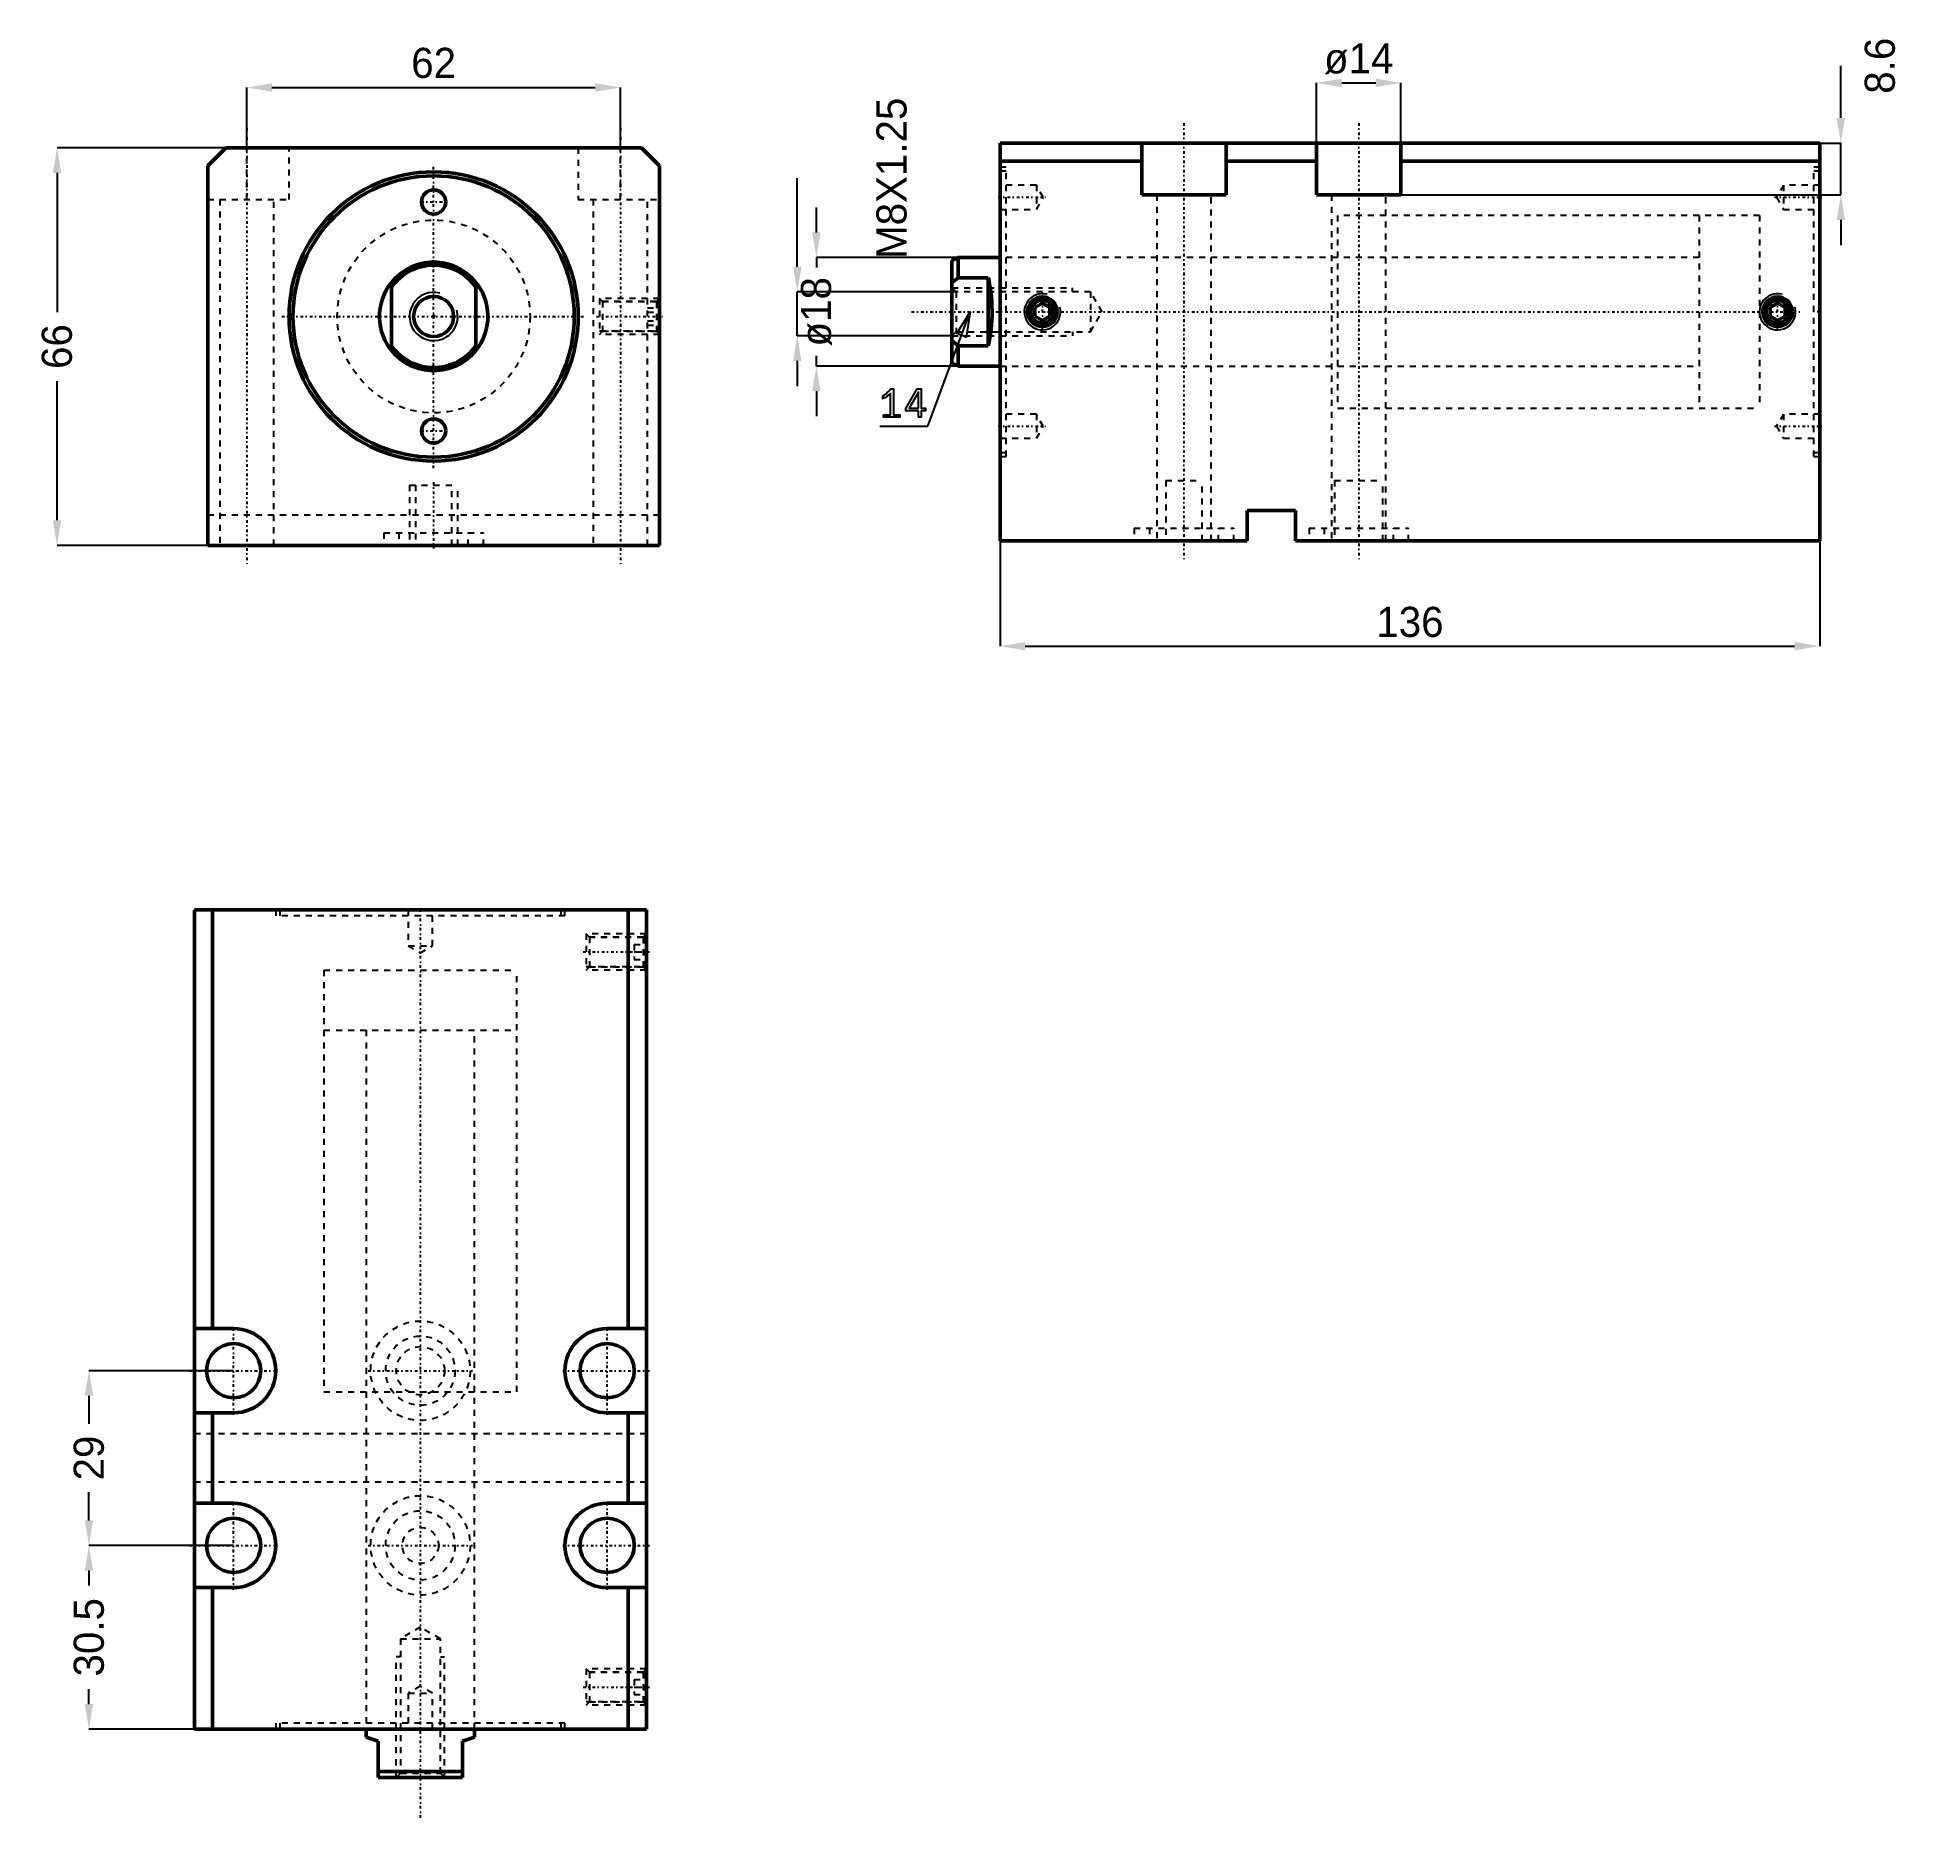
# Model space of a CAD drawing. Header units: millimetres. Extents: x -66 to 243, y -249 to 46.
import ezdxf

# ---------------------------------------------------------------- set-up
doc = ezdxf.new("R2010")
doc.units = ezdxf.units.MM
doc.linetypes.add('Center', pattern=[1.5, 0.45, -0.5, 0.05, -0.5])
doc.linetypes.add('Dashed', pattern=[2, 1, -1])
for name, color, linetype, lineweight in [('2d ConnectionPoints', 7, 'Continuous', 50), ('AM_0', 7, 'Continuous', 50), ('AM_5', 3, 'Continuous', 25), ('AM_7', 7, 'Center', 25), ('AM_9', 6, 'Dashed', 25)]:
    doc.layers.add(name, color=color, linetype=linetype, lineweight=lineweight)
doc.dimstyles.new('ISO-25', dxfattribs={"dimtxt": 2.5, "dimasz": 2.5, "dimexe": 1.25, "dimexo": 0.625, "dimtad": 1, "dimtxsty": 'Standard', "dimcen": 2.5, "dimadec": 0, "dimazin": 0, "dimtfac": 1, "dimtmove": 0, "dimatfit": 3, "dimfxl": 0, "dimarcsym": 0})

# ---------------------------------------------------------------- blocks, each defined once
blk = doc.blocks.new('1_JECX_MF_INLA_32_60_0_rod__0_in_JECX_MF_160_INLA_32_60_0__0')
at = {"layer": 'AM_0'}
for p, q in [((-7, -5.66), (-7, 5.66)), ((7, 5.66), (7, -5.66))]:
    blk.add_line(p, q, dxfattribs=at)
for points in [[(-7, 5.66), (-7.47, 5.03), (-7.88, 4.36), (-8.23, 3.65), (-8.51, 2.92), (-8.73, 2.17), (-8.89, 1.4), (-8.98, 0.62), (-9, -0.17), (-8.95, -0.95), (-8.83, -1.73), (-8.65, -2.49), (-8.4, -3.23), (-8.09, -3.95), (-7.71, -4.64), (-7.28, -5.3), (-7, -5.66)], [(7, -5.66), (7.47, -5.03), (7.88, -4.36), (8.23, -3.65), (8.51, -2.92), (8.73, -2.17), (8.89, -1.4), (8.98, -0.62), (9, 0.17), (8.95, 0.95), (8.83, 1.73), (8.65, 2.49), (8.4, 3.23), (8.09, 3.95), (7.71, 4.64), (7.28, 5.3), (7, 5.66)]]:
    blk.add_lwpolyline(points, dxfattribs=at)
blk.add_circle((0, 0), 3.32, dxfattribs=at)
for radius, start, end in [(9, 38.9424, 141.0576), (8.5, 34.5603, 145.4397), (8.5, 214.5603, 325.4397), (9, 218.9424, 321.0576)]:
    blk.add_arc((0, 0), radius, start, end, dxfattribs=at)
at = {"layer": 'AM_5'}
blk.add_arc((0, 0), 4, 75, 15, dxfattribs=at)
blk = doc.blocks.new('2_JECX_MF_EXLA_32_60_0_body__0_in_JECX_MF_160_INLA_32_60_0__0')
at = {"layer": 'AM_0'}
for p, q in [((-34.5, 28), (-37.5, 25)), ((34.5, 28), (-34.5, 28)), ((37.5, 25), (34.5, 28)), ((-37.5, 25), (-37.5, -38)), ((37.5, -38), (37.5, 25)), ((-37.5, -38), (37.5, -38))]:
    blk.add_line(p, q, dxfattribs=at)
for centre, radius in [((0, 0), 24), ((0, 0), 23.34), ((0, 19), 2), ((0, -19), 2)]:
    blk.add_circle(centre, radius, dxfattribs=at)
at = {"layer": 'AM_5', "linetype": 'Dashed'}
for p, q in [((37.5, 3), (27.5, 3)), ((37.5, -3), (27.5, -3))]:
    blk.add_line(p, q, dxfattribs=at)
at = {"layer": 'AM_7'}
for p, q in [((-31, 31.3), (-31, -41.3)), ((31, 31.3), (31, -41.3)), ((0, -25.2), (0, 25.2)), ((-2.1, 19), (2.1, 19)), ((-25.2, 0), (25.2, 0)), ((27, 0), (38, 0)), ((-2.1, -19), (2.1, -19)), ((0, -27.5), (0, -38.5))]:
    blk.add_line(p, q, dxfattribs=at)
at = {"layer": 'AM_9'}
for p, q in [((-31, 19.4), (-31, 28)), ((-24, 19.4), (-24, 28)), ((24, 28), (24, 19.4)), ((31, 19.4), (31, 28)), ((-37.5, 19.4), (-24, 19.4)), ((-35.5, 19.4), (-35.5, -38)), ((-26.5, -38), (-26.5, 19.4)), ((24, 19.4), (37.5, 19.4)), ((26.5, 19.4), (26.5, -38)), ((35.5, -38), (35.5, 19.4)), ((28.04, 2.46), (27.5, 3)), ((27.5, 3), (27.5, -3)), ((37, 2.4), (27.5, 2.4)), ((36.96, 2.46), (28.04, 2.46)), ((28.04, 2.46), (28.04, -2.46)), ((35.5, 1.44), (37.5, 1.44)), ((35.5, 0.72), (37.5, 0.72)), ((37.5, 3), (36.96, 2.46)), ((36.96, 2.46), (36.96, -2.46)), ((37.5, 1.9), (37, 2.4)), ((37, 2.4), (37, -2.4)), ((27.5, -2.4), (37, -2.4)), ((27.5, -3), (28.04, -2.46)), ((28.04, -2.46), (36.96, -2.46)), ((35.5, -0.72), (37.5, -0.72)), ((35.5, -1.44), (37.5, -1.44)), ((36.96, -2.46), (37.5, -3)), ((37, -2.4), (37.5, -1.9)), ((-4, -28), (4, -28)), ((-4, -28), (-4, -38)), ((-3, -28), (-3, -38)), ((3, -38), (3, -28)), ((4, -38), (4, -28)), ((37.5, -33), (-37.5, -33)), ((-8.25, -35.9), (8.25, -35.9)), ((-8.25, -35.9), (-8.25, -38)), ((-5.75, -35.9), (-5.75, -38)), ((5.75, -38), (5.75, -35.9)), ((8.25, -38), (8.25, -35.9))]:
    blk.add_line(p, q, dxfattribs=at)
blk.add_circle((0, 0), 16, dxfattribs=at)
blk = doc.blocks.new('*D3')
at = {"layer": 'AM_5', "color": 0, "lineweight": -2}
for p, q in [((-31, 28), (-31, 38)), ((-26.83, 38), (26.83, 38)), ((31, 28), (31, 38))]:
    blk.add_line(p, q, dxfattribs=at)
at = {"layer": 'AM_5', "color": 0}
for points in [[(-26.83, 38.69), (-26.83, 37.31), (-31, 38)], [(26.83, 37.31), (26.83, 38.69), (31, 38)]]:
    blk.add_solid(points, dxfattribs=at)
at = {"layer": 'Defpoints', "color": 0}
for p in [(31, 38), (-31, 28), (31, 28)]:
    blk.add_point(p, dxfattribs=at)
at = {"layer": 'AM_5', "color": 0, "insert": (0, 42.05), "char_height": 5, "attachment_point": 5}
blk.add_mtext('62', dxfattribs=at)
blk = doc.blocks.new('*D4')
at = {"layer": 'AM_5', "color": 0, "lineweight": -2}
for p, q in [((-34.5, 28), (-62.5, 28)), ((-62.5, 23.83), (-62.5, 0.72)), ((-62.5, -33.83), (-62.5, -10.72)), ((-37.5, -38), (-62.5, -38))]:
    blk.add_line(p, q, dxfattribs=at)
at = {"layer": 'AM_5', "color": 0}
for points in [[(-61.81, 23.83), (-63.19, 23.83), (-62.5, 28)], [(-63.19, -33.83), (-61.81, -33.83), (-62.5, -38)]]:
    blk.add_solid(points, dxfattribs=at)
at = {"layer": 'Defpoints', "color": 0}
for p in [(-34.5, 28), (-62.5, -38), (-37.5, -38)]:
    blk.add_point(p, dxfattribs=at)
at = {"layer": 'AM_5', "color": 0, "insert": (-62.5, -5), "char_height": 5, "attachment_point": 5, "rotation": 90}
blk.add_mtext('66', dxfattribs=at)
blk = doc.blocks.new('1_JECX_MF_INLA_32_60_0_rod__0_in_JECX_MF_160_INLA_32_60_0__4')
at = {"layer": 'AM_0'}
for p, q in [((-9, 0), (-9, -1.35)), ((9, -1.35), (9, 0)), ((-7, -2), (-9, -1.35)), ((-7, -8), (-7, -2)), ((9, -1.35), (7, -2)), ((7, -2), (7, -8)), ((-7, -7), (7, -7)), ((-7, -8), (7, -8))]:
    blk.add_line(p, q, dxfattribs=at)
at = {"layer": 'AM_5', "linetype": 'Dashed'}
for p, q in [((-4, -8), (-4, 12)), ((-3.32, 12), (-4, 12)), ((3.32, 12), (4, 12)), ((4, -8), (4, 12))]:
    blk.add_line(p, q, dxfattribs=at)
at = {"layer": 'AM_9'}
for p, q in [((-16, 126), (16, 126)), ((-16, 126), (-16, 116)), ((16, 116), (16, 126)), ((-16, 116), (16, 116)), ((-9, 116), (-9, 0)), ((9, 0), (9, 116)), ((0, 16.92), (-3.32, 15)), ((3.32, 15), (0, 16.92)), ((-3.32, 15), (3.32, 15)), ((-3.32, 15), (-3.32, -7.32)), ((3.32, -7.32), (3.32, 15)), ((-3.32, -7.32), (-4, -8)), ((-3.32, -7.32), (3.32, -7.32)), ((4, -8), (3.32, -7.32))]:
    blk.add_line(p, q, dxfattribs=at)
blk = doc.blocks.new('2_JECX_MF_EXLA_32_60_0_body__0_in_JECX_MF_160_INLA_32_60_0__4')
at = {"layer": 'AM_0'}
for p, q in [((37.5, 136), (-37.5, 136)), ((-37.5, 136), (-37.5, 0)), ((-34.5, 136), (-34.5, 66.5)), ((34.5, 136), (34.5, 66.5)), ((37.5, 136), (37.5, 0)), ((-31, 66.5), (-37.5, 66.5)), ((37.5, 66.5), (31, 66.5)), ((-37.5, 52.5), (-31, 52.5)), ((-34.5, 52.5), (-34.5, 37.5)), ((31, 52.5), (37.5, 52.5)), ((34.5, 52.5), (34.5, 37.5)), ((-31, 37.5), (-37.5, 37.5)), ((37.5, 37.5), (31, 37.5)), ((-37.5, 23.5), (-31, 23.5)), ((-34.5, 23.5), (-34.5, 0)), ((31, 23.5), (37.5, 23.5)), ((34.5, 23.5), (34.5, 0)), ((37.5, 0), (-37.5, 0))]:
    blk.add_line(p, q, dxfattribs=at)
for centre in [(-31, 59.5), (31, 59.5), (-31, 30.5), (31, 30.5)]:
    blk.add_circle(centre, 4.5, dxfattribs=at)
for centre, start, end in [((-31, 59.5), 270, 90), ((31, 59.5), 90, 270), ((-31, 30.5), 270, 90), ((31, 30.5), 90, 270)]:
    blk.add_arc(centre, 7, start, end, dxfattribs=at)
at = {"layer": 'AM_5', "linetype": 'Dashed'}
for p, q in [((37.5, 132), (27.5, 132)), ((37.5, 126), (27.5, 126)), ((37.5, 10), (27.5, 10)), ((37.5, 4), (27.5, 4))]:
    blk.add_line(p, q, dxfattribs=at)
at = {"layer": 'AM_7'}
for p, q in [((0, -14.7), (0, 136.3577)), ((27, 129), (38, 129)), ((-31, 52.15), (-31, 66.85)), ((31, 52.15), (31, 66.85)), ((-38.35, 59.5), (-23.65, 59.5)), ((-8.6625, 59.5), (8.6625, 59.5)), ((23.65, 59.5), (38.35, 59.5)), ((-31, 23.15), (-31, 37.85)), ((31, 23.15), (31, 37.85)), ((-38.35, 30.5), (-23.65, 30.5)), ((-8.6625, 30.5), (8.6625, 30.5)), ((23.65, 30.5), (38.35, 30.5)), ((27, 7), (38, 7))]:
    blk.add_line(p, q, dxfattribs=at)
at = {"layer": 'AM_9'}
for p, q in [((-24, 136), (-24, 135)), ((-23.34, 136), (-23.34, 135)), ((-2, 136), (-2, 130)), ((2, 130), (2, 136)), ((23.34, 135), (23.34, 136)), ((24, 135), (24, 136)), ((24, 135), (-24, 135)), ((-2, 130), (0, 128.8453)), ((-2, 130), (2, 130)), ((0, 128.8453), (2, 130)), ((27.5, 132), (27.5, 126)), ((28.0415, 131.4585), (27.5, 132)), ((37, 131.4), (27.5, 131.4)), ((36.9585, 131.4585), (28.0415, 131.4585)), ((28.0415, 131.4585), (28.0415, 126.5415)), ((35.5, 130.25), (37.5, 130.25)), ((35.5, 130.25), (35.5, 127.75)), ((37.5, 132), (36.9585, 131.4585)), ((36.9585, 131.4585), (36.9585, 126.5415)), ((37, 131.4), (37, 126.6)), ((37.5, 130.9), (37, 131.4)), ((35.5, 129), (37.5, 129)), ((35.5, 127.75), (37.5, 127.75)), ((37, 126.6), (37.5, 127.1)), ((-16, 126), (16, 126)), ((-16, 126), (-16, 56)), ((16, 56), (16, 126)), ((27.5, 126.6), (37, 126.6)), ((27.5, 126), (28.0415, 126.5415)), ((28.0415, 126.5415), (36.9585, 126.5415)), ((36.9585, 126.5415), (37.5, 126)), ((-16, 56), (16, 56)), ((-9, 56), (-9, 0)), ((9, 0), (9, 56)), ((37.5, 49), (-37.5, 49)), ((37.5, 41), (-37.5, 41)), ((27.5, 10), (27.5, 4)), ((28.0415, 9.4585), (27.5, 10)), ((37, 9.4), (27.5, 9.4)), ((36.9585, 9.4585), (28.0415, 9.4585)), ((28.0415, 9.4585), (28.0415, 4.5415)), ((37.5, 10), (36.9585, 9.4585)), ((36.9585, 9.4585), (36.9585, 4.5415)), ((37.5, 8.9), (37, 9.4)), ((37, 9.4), (37, 4.6)), ((0, 7.1547), (-2, 6)), ((2, 6), (0, 7.1547)), ((35.5, 8.25), (37.5, 8.25)), ((35.5, 8.25), (35.5, 5.75)), ((35.5, 7), (37.5, 7)), ((-2, 6), (2, 6)), ((-2, 6), (-2, 0)), ((2, 0), (2, 6)), ((27.5, 4.6), (37, 4.6)), ((27.5, 4), (28.0415, 4.5415)), ((28.0415, 4.5415), (36.9585, 4.5415)), ((35.5, 5.75), (37.5, 5.75)), ((36.9585, 4.5415), (37.5, 4)), ((37, 4.6), (37.5, 5.1)), ((24, 1), (-24, 1)), ((-24, 1), (-24, 0)), ((-23.34, 1), (-23.34, 0)), ((23.34, 0), (23.34, 1)), ((24, 0), (24, 1))]:
    blk.add_line(p, q, dxfattribs=at)
for centre, radius in [((0, 59.5), 8.25), ((0, 59.5), 5.75), ((0, 59.5), 4), ((0, 30.5), 8.25), ((0, 30.5), 5.75), ((0, 30.5), 3)]:
    blk.add_circle(centre, radius, dxfattribs=at)
blk = doc.blocks.new('*D10')
at = {"layer": 'AM_5', "color": 0, "lineweight": -2}
for p, q in [((-33.2, -174.98), (-57.2, -174.98)), ((-57.2, -179.15), (-57.2, -183.82)), ((-57.2, -199.82), (-57.2, -195.15)), ((-33.2, -203.98), (-57.2, -203.98))]:
    blk.add_line(p, q, dxfattribs=at)
at = {"layer": 'AM_5', "color": 0}
for points in [[(-57.9, -179.15), (-56.51, -179.15), (-57.2, -174.98)], [(-57.9, -199.82), (-56.51, -199.82), (-57.2, -203.98)]]:
    blk.add_solid(points, dxfattribs=at)
at = {"layer": 'Defpoints', "color": 0}
for p in [(-57.2, -174.98), (-33.2, -174.98), (-33.2, -203.98)]:
    blk.add_point(p, dxfattribs=at)
at = {"layer": 'AM_5', "color": 0, "insert": (-57.2, -189.48), "char_height": 5, "attachment_point": 5, "rotation": 90}
blk.add_mtext('29', dxfattribs=at)
blk = doc.blocks.new('*D11')
at = {"layer": 'AM_5', "color": 0, "lineweight": -2}
for p, q in [((-33.2, -203.98), (-57.2, -203.98)), ((-57.2, -208.15), (-57.2, -210.65)), ((-57.2, -230.32), (-57.2, -227.82)), ((-39.7, -234.48), (-57.2, -234.48))]:
    blk.add_line(p, q, dxfattribs=at)
at = {"layer": 'AM_5', "color": 0}
for points in [[(-57.9, -208.15), (-56.51, -208.15), (-57.2, -203.98)], [(-57.9, -230.32), (-56.51, -230.32), (-57.2, -234.48)]]:
    blk.add_solid(points, dxfattribs=at)
at = {"layer": 'Defpoints', "color": 0}
for p in [(-33.2, -203.98), (-57.2, -234.48), (-39.7, -234.48)]:
    blk.add_point(p, dxfattribs=at)
at = {"layer": 'AM_5', "color": 0, "insert": (-57.2, -219.23), "char_height": 5, "attachment_point": 5, "rotation": 90}
blk.add_mtext('30.5', dxfattribs=at)
blk = doc.blocks.new('1_JECX_MF_INLA_32_60_0_rod__0_in_JECX_MF_160_INLA_32_60_0__2')
at = {"layer": 'AM_0'}
for p, q in [((-7, 9), (-8, 8.5)), ((-8, 8.5), (-8, -8.5)), ((0, 9), (-7, 9)), ((-7, 9), (-7, 5.66)), ((-7, 5.66), (-8, 4.82)), ((-2, 5.66), (-7, 5.66)), ((-2, 5.66), (-2, -5.66)), ((-7, -5.66), (-2, -5.66)), ((-7, -5.66), (-7, -9)), ((-8, -8.5), (-7, -9)), ((-7, -9), (0, -9))]:
    blk.add_line(p, q, dxfattribs=at)
for points in [[(-2, -5.66), (-1.85, -5.03), (-1.72, -4.36), (-1.6, -3.65), (-1.51, -2.92), (-1.44, -2.17), (-1.39, -1.4), (-1.36, -0.62), (-1.35, 0.17), (-1.37, 0.95), (-1.4, 1.73), (-1.46, 2.49), (-1.55, 3.23), (-1.65, 3.95), (-1.77, 4.64), (-1.91, 5.3), (-2, 5.66)], [(-8, -4.82), (-7.99, -4.83), (-7, -5.66)]]:
    blk.add_lwpolyline(points, dxfattribs=at)
at = {"layer": 'AM_5', "linetype": 'Dashed'}
for p, q in [((-8, 4), (12, 4)), ((12, 3.32), (12, 4)), ((-8, -4), (12, -4)), ((12, -3.32), (12, -4))]:
    blk.add_line(p, q, dxfattribs=at)
at = {"layer": 'AM_7'}
blk.add_line((-14.7, 0), (132.7, 0), dxfattribs=at)
at = {"layer": 'AM_9'}
for p, q in [((126, 16), (116, 16)), ((116, 16), (116, -16)), ((126, 16), (126, -16)), ((116, 9), (0, 9)), ((-7.32, 3.32), (-8, 4)), ((15, 3.32), (-7.32, 3.32)), ((-7.32, 3.32), (-7.32, -3.32)), ((16.92, 0), (15, 3.32)), ((15, 3.32), (15, -3.32)), ((15, -3.32), (16.92, 0)), ((-8, -4), (-7.32, -3.32)), ((-7.32, -3.32), (15, -3.32)), ((0, -9), (116, -9)), ((116, -16), (126, -16))]:
    blk.add_line(p, q, dxfattribs=at)
blk = doc.blocks.new('2_JECX_MF_EXLA_32_60_0_body__0_in_JECX_MF_160_INLA_32_60_0__2')
at = {"layer": 'AM_0'}
for p, q in [((0, -38), (0, 28)), ((136, 28), (0, 28)), ((23.5, 19.4), (23.5, 28)), ((37.5, 19.4), (37.5, 28)), ((52.5, 19.4), (52.5, 28)), ((66.5, 19.4), (66.5, 28)), ((136, -38), (136, 28)), ((23.5, 25), (0, 25)), ((52.5, 25), (37.5, 25)), ((136, 25), (66.5, 25)), ((23.5, 19.4), (37.5, 19.4)), ((52.5, 19.4), (66.5, 19.4)), ((7, 1.44), (5.75, 0.72)), ((5.75, 0.72), (5.75, -0.72)), ((8.25, 0.72), (7, 1.44)), ((8.25, -0.72), (8.25, 0.72)), ((129, 1.44), (127.75, 0.72)), ((127.75, 0.72), (127.75, -0.72)), ((130.25, 0.72), (129, 1.44)), ((130.25, -0.72), (130.25, 0.72)), ((5.75, -0.72), (7, -1.44)), ((7, -1.44), (8.25, -0.72)), ((127.75, -0.72), (129, -1.44)), ((129, -1.44), (130.25, -0.72)), ((49, -33), (41, -33)), ((41, -33), (41, -38)), ((49, -38), (49, -33)), ((41, -38), (0, -38)), ((136, -38), (49, -38))]:
    blk.add_line(p, q, dxfattribs=at)
for centre, radius in [((7, 0), 2.46), ((7, 0), 2.4), ((7, 0), 1.9), ((129, 0), 2.46), ((129, 0), 2.4), ((129, 0), 1.9)]:
    blk.add_circle(centre, radius, dxfattribs=at)
at = {"layer": 'AM_5'}
for centre in [(7, 0), (129, 0)]:
    blk.add_arc(centre, 3, 75, 15, dxfattribs=at)
at = {"layer": 'AM_7'}
for p, q in [((30.5, 31.3), (30.5, -41.3)), ((59.5, 31.3), (59.5, -41.3)), ((-0.36, 19), (7.51, 19)), ((128.49, 19), (136.36, 19)), ((7, -3.15), (7, 3.15)), ((129, -3.15), (129, 3.15)), ((136.05, 0), (134.95, 0)), ((-0.36, -19), (7.51, -19)), ((128.49, -19), (136.36, -19))]:
    blk.add_line(p, q, dxfattribs=at)
at = {"layer": 'AM_9'}
for p, q in [((1, 24), (0, 24)), ((1, 23.34), (0, 23.34)), ((1, -24), (1, 24)), ((135, -24), (135, 24)), ((136, 24), (135, 24)), ((136, 23.34), (135, 23.34)), ((6, 21), (0, 21)), ((7.15, 19), (6, 21)), ((6, 21), (6, 17)), ((6, 17), (7.15, 19)), ((26, 19.4), (26, -38)), ((35, -38), (35, 19.4)), ((55, 19.4), (55, -38)), ((64, -38), (64, 19.4)), ((130, 21), (128.85, 19)), ((128.85, 19), (130, 17)), ((136, 21), (130, 21)), ((130, 21), (130, 17)), ((0, 17), (6, 17)), ((126, 16), (56, 16)), ((56, 16), (56, -16)), ((126, 16), (126, -16)), ((130, 17), (136, 17)), ((56, 9), (0, 9)), ((0, -9), (56, -9)), ((6, -17), (0, -17)), ((7.15, -19), (6, -17)), ((6, -17), (6, -21)), ((56, -16), (126, -16)), ((130, -17), (128.85, -19)), ((136, -17), (130, -17)), ((130, -17), (130, -21)), ((0, -21), (6, -21)), ((6, -21), (7.15, -19)), ((128.85, -19), (130, -21)), ((130, -21), (136, -21)), ((0, -23.34), (1, -23.34)), ((0, -24), (1, -24)), ((135, -23.34), (136, -23.34)), ((135, -24), (136, -24)), ((27.5, -28), (33.5, -28)), ((27.5, -28), (27.5, -38)), ((33.5, -38), (33.5, -28)), ((55.5, -28), (63.5, -28)), ((55.5, -28), (55.5, -38)), ((63.5, -38), (63.5, -28)), ((22.25, -35.9), (38.75, -35.9)), ((22.25, -35.9), (22.25, -38)), ((24.75, -35.9), (24.75, -38)), ((36.25, -38), (36.25, -35.9)), ((38.75, -38), (38.75, -35.9)), ((51.25, -35.9), (67.75, -35.9)), ((51.25, -35.9), (51.25, -38)), ((53.75, -35.9), (53.75, -38)), ((65.25, -38), (65.25, -35.9)), ((67.75, -38), (67.75, -35.9))]:
    blk.add_line(p, q, dxfattribs=at)
blk = doc.blocks.new('*D20')
at = {"layer": 'AM_5', "color": 0, "lineweight": -2}
for p, q in [((146.52, 28.77), (146.52, 38.77)), ((150.69, 38.77), (156.35, 38.77)), ((160.52, 28.77), (160.52, 38.77))]:
    blk.add_line(p, q, dxfattribs=at)
at = {"layer": 'AM_5', "color": 0}
for points in [[(150.69, 39.47), (150.69, 38.08), (146.52, 38.77)], [(156.35, 39.47), (156.35, 38.08), (160.52, 38.77)]]:
    blk.add_solid(points, dxfattribs=at)
at = {"layer": 'Defpoints', "color": 0}
for p in [(160.52, 38.77), (146.52, 28.77), (160.52, 28.77)]:
    blk.add_point(p, dxfattribs=at)
at = {"layer": 'AM_5', "color": 0, "insert": (153.52, 42.77), "char_height": 5, "attachment_point": 5}
blk.add_mtext('ø14', dxfattribs=at)
blk = doc.blocks.new('*D21')
at = {"layer": 'AM_5', "color": 0, "lineweight": -2}
for p, q in [((233.52, 32.94), (233.52, 41.61)), ((160.52, 28.77), (233.52, 28.77)), ((233.52, 20.17), (233.52, 28.77)), ((160.52, 20.17), (233.52, 20.17)), ((233.52, 16.01), (233.52, 11.84))]:
    blk.add_line(p, q, dxfattribs=at)
at = {"layer": 'AM_5', "color": 0}
for points in [[(232.83, 32.94), (234.21, 32.94), (233.52, 28.77)], [(232.83, 16.01), (234.21, 16.01), (233.52, 20.17)]]:
    blk.add_solid(points, dxfattribs=at)
at = {"layer": 'Defpoints', "color": 0}
for p in [(160.52, 28.77), (233.52, 28.77), (160.52, 20.17)]:
    blk.add_point(p, dxfattribs=at)
at = {"layer": 'AM_5', "color": 0, "insert": (240.02, 41.61), "char_height": 5, "attachment_point": 5, "rotation": 90}
blk.add_mtext('8.6', dxfattribs=at)
blk = doc.blocks.new('*D22')
at = {"layer": 'AM_5', "color": 0, "lineweight": -2}
for p, q in [((94.02, -37.23), (94.02, -54.73)), ((230.02, -37.23), (230.02, -54.73)), ((98.19, -54.73), (225.85, -54.73))]:
    blk.add_line(p, q, dxfattribs=at)
at = {"layer": 'AM_5', "color": 0}
for points in [[(98.19, -54.03), (98.19, -55.42), (94.02, -54.73)], [(225.85, -54.03), (225.85, -55.42), (230.02, -54.73)]]:
    blk.add_solid(points, dxfattribs=at)
at = {"layer": 'Defpoints', "color": 0}
for p in [(94.02, -37.23), (230.02, -37.23), (230.02, -54.73)]:
    blk.add_point(p, dxfattribs=at)
at = {"layer": 'AM_5', "color": 0, "insert": (162.02, -50.73), "char_height": 5, "attachment_point": 5}
blk.add_mtext('136', dxfattribs=at)
blk = doc.blocks.new('*D23')
at = {"layer": 'AM_5', "color": 0, "lineweight": -2}
for p, q in [((63.52, 13.94), (63.52, 18.11)), ((87.02, 9.77), (63.52, 9.77)), ((63.52, 9.77), (63.52, 8.11)), ((63.52, -8.23), (63.52, -6.56)), ((87.02, -8.23), (63.52, -8.23)), ((63.52, -12.39), (63.52, -16.56))]:
    blk.add_line(p, q, dxfattribs=at)
at = {"layer": 'AM_5', "color": 0}
for points in [[(62.83, 13.94), (64.21, 13.94), (63.52, 9.77)], [(62.83, -12.39), (64.21, -12.39), (63.52, -8.23)]]:
    blk.add_solid(points, dxfattribs=at)
at = {"layer": 'Defpoints', "color": 0}
for p in [(63.52, 9.77), (87.02, 9.77), (87.02, -8.23)]:
    blk.add_point(p, dxfattribs=at)
at = {"layer": 'AM_5', "color": 0, "insert": (63.52, 0.77), "char_height": 5, "attachment_point": 5, "rotation": 90}
blk.add_mtext('ø18', dxfattribs=at)
blk = doc.blocks.new('*D24')
at = {"layer": 'AM_5', "color": 0, "lineweight": -2}
for p, q in [((60.35, 8.26), (60.35, 22.93)), ((86.7, 4.1), (60.35, 4.1)), ((60.35, -3.23), (60.35, 4.1)), ((86.02, -3.23), (60.35, -3.23)), ((60.35, -7.39), (60.35, -11.56))]:
    blk.add_line(p, q, dxfattribs=at)
at = {"layer": 'AM_5', "color": 0}
for points in [[(59.66, 8.26), (61.05, 8.26), (60.35, 4.1)], [(59.66, -7.39), (61.05, -7.39), (60.35, -3.23)]]:
    blk.add_solid(points, dxfattribs=at)
at = {"layer": 'Defpoints', "color": 0}
for p in [(86.7, 4.1), (60.35, -3.23), (86.02, -3.23)]:
    blk.add_point(p, dxfattribs=at)
at = {"layer": 'AM_5', "color": 0, "insert": (76.02, 22.93), "char_height": 5, "attachment_point": 5, "rotation": 90}
blk.add_mtext('M8X1.25', dxfattribs=at)

msp = doc.modelspace()

# ---------------------------------------------------------------- linework, layer by layer
at = {"layer": '2d ConnectionPoints'}
for p in [(0, 0), (94.02, 0.774), (-2.201, -234.484)]:
    msp.add_point(p, dxfattribs=at)
at = {"layer": 'AM_5'}
for p, q in [((82.02, -18.226), (89.02, 0.774)), ((74.02, -18.226), (82.02, -18.226))]:
    msp.add_line(p, q, dxfattribs=at)
for points in [[(89.02, 0.774), (88.361, -3.423), (86.797, -2.847), (89.02, 0.774)], [(74.628, -16.31), (75.824, -16.31), (75.824, -12.793), (75.824, -12.793), (75.759, -12.858), (75.651, -12.959), (75.651, -12.959), (75.527, -13.065), (75.437, -13.138), (75.437, -13.138), (75.343, -13.21), (75.201, -13.313), (75.201, -13.313), (75.058, -13.409), (74.962, -13.469), (74.962, -13.469), (74.869, -13.523), (74.739, -13.589), (74.739, -13.589), (74.621, -13.637), (74.55, -13.658), (74.55, -13.164), (74.55, -13.164), (74.638, -13.121), (74.778, -13.041), (74.778, -13.041), (74.926, -12.941), (75.029, -12.863), (75.029, -12.863), (75.132, -12.779), (75.283, -12.65), (75.283, -12.65), (75.428, -12.515), (75.521, -12.423), (75.521, -12.423), (75.61, -12.331), (75.729, -12.203), (75.729, -12.203), (75.83, -12.086), (75.889, -12.013), (76.305, -12.013), (76.305, -16.31), (77.39, -16.31), (77.39, -16.726), (74.628, -16.726), (74.628, -16.31)], [(80.444, -15.686), (78.338, -15.686), (78.338, -15.263), (80.256, -12.013), (80.899, -12.013), (80.899, -15.247), (81.601, -15.247), (81.601, -15.686), (80.899, -15.686), (80.899, -16.726), (80.444, -16.726), (80.444, -15.686)], [(80.451, -15.247), (80.451, -12.559), (78.897, -15.247), (80.451, -15.247)]]:
    msp.add_lwpolyline(points, dxfattribs=at)

# ---------------------------------------------------------------- block references
for name, p in [('2_JECX_MF_EXLA_32_60_0_body__0_in_JECX_MF_160_INLA_32_60_0__0', (0, 0)), ('2_JECX_MF_EXLA_32_60_0_body__0_in_JECX_MF_160_INLA_32_60_0__2', (94.02, 0.774)), ('1_JECX_MF_INLA_32_60_0_rod__0_in_JECX_MF_160_INLA_32_60_0__2', (94.02, 0.774)), ('1_JECX_MF_INLA_32_60_0_rod__0_in_JECX_MF_160_INLA_32_60_0__0', (0, 0)), ('2_JECX_MF_EXLA_32_60_0_body__0_in_JECX_MF_160_INLA_32_60_0__4', (-2.201, -234.484)), ('1_JECX_MF_INLA_32_60_0_rod__0_in_JECX_MF_160_INLA_32_60_0__4', (-2.201, -234.484))]:
    msp.add_blockref(name, p)

# ---------------------------------------------------------------- dimensions: what is measured, and where the dimension line sits
for base, p1, p2, text, picture, middle in [((31, 38), (-31, 28), (31, 28), '62', '*D3', (0, 38)), ((160.52, 38.774), (146.52, 28.774), (160.52, 28.774), 'ø14', '*D20', (153.52, 38.774)), ((230.02, -54.726), (94.02, -37.226), (230.02, -37.226), '136', '*D22', (162.02, -54.726))]:
    dim = msp.add_linear_dim(base=base, p1=p1, p2=p2, text=text, dimstyle='ISO-25', override={"dimtxt": 5, "dimasz": 4.166667, "dimexe": 0, "dimexo": 0, "dimgap": 1.5}, dxfattribs=at)
    dim.commit()
    dim.dimension.update_dxf_attribs({"geometry": picture, "text_midpoint": middle, "dimtype": 160})
for base, p1, p2, text, picture, middle in [((233.52, 28.774), (160.52, 20.174), (160.52, 28.774), '8.6', '*D21', (240.02, 41.608)), ((60.353, -3.226), (86.696, 4.098), (86.02, -3.226), 'M8X1.25', '*D24', (76.02, 22.931)), ((-62.5, -38), (-34.5, 28), (-37.5, -38), '66', '*D4', (-62.5, -5)), ((63.52, 9.774), (87.02, -8.226), (87.02, 9.774), 'ø18', '*D23', (63.52, 0.774)), ((-57.201, -174.984), (-33.201, -203.984), (-33.201, -174.984), '29', '*D10', (-57.201, -189.484)), ((-57.201, -234.484), (-33.201, -203.984), (-39.701, -234.484), '30.5', '*D11', (-57.201, -219.234))]:
    dim = msp.add_linear_dim(base=base, p1=p1, p2=p2, angle=90, text=text, dimstyle='ISO-25', override={"dimtxt": 5, "dimasz": 4.166667, "dimexe": 0, "dimexo": 0, "dimgap": 1.5}, dxfattribs=at)
    dim.commit()
    dim.dimension.update_dxf_attribs({"geometry": picture, "text_midpoint": middle, "dimtype": 160, "text_rotation": 90})

doc.saveas('drawing.dxf')
